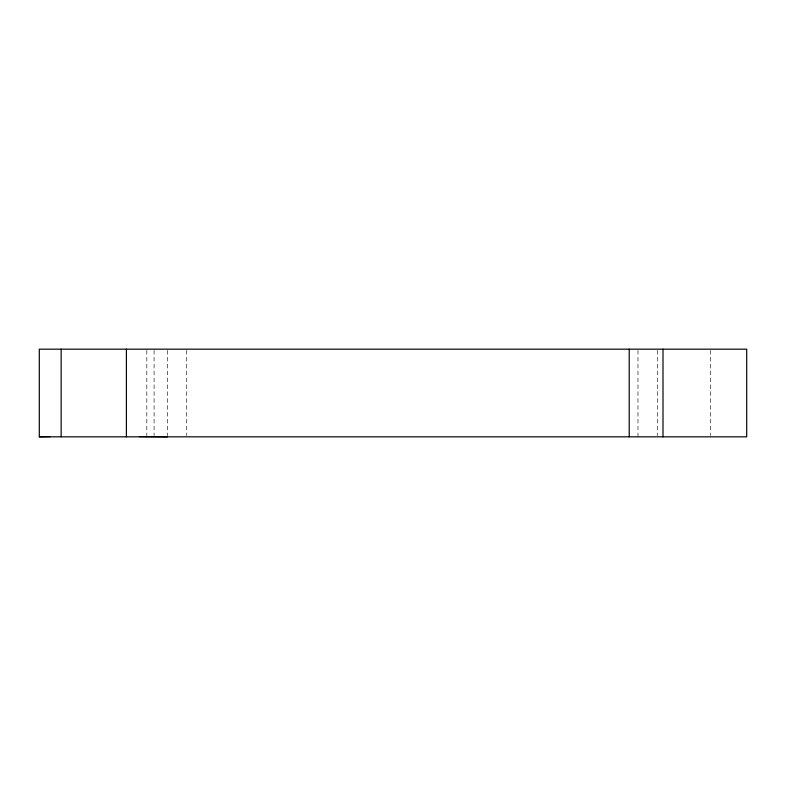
<?xml version="1.0" encoding="UTF-8"?>
<svg xmlns="http://www.w3.org/2000/svg" width="786" height="786" viewBox="0 0 786 786"><rect width="100%" height="100%" fill="white"/><g stroke="black" fill="none" stroke-linecap="round" stroke-linejoin="round"><path stroke-width="0.59" stroke-dasharray="3.93 2.95" d="M710.456 350.389L710.456 435.611M657.312 350.389L657.312 435.611M637.977 350.389L637.977 436.829M186.724 350.389L186.724 435.611M167.428 350.389L167.428 435.611M154.085 350.389L154.085 435.611M146.805 350.389L146.805 435.611"/><path stroke-width="1.18" d="M39.3 436.829L746.7 436.829L746.7 349.171L39.3 349.171L39.3 436.829L50.294 436.633M139.377 436.623L167.428 436.829M663.001 349.171L663.001 436.829M629.213 349.171L629.213 436.829M126.418 349.171L126.418 436.829M61.151 349.171L61.151 436.829"/></g></svg>
